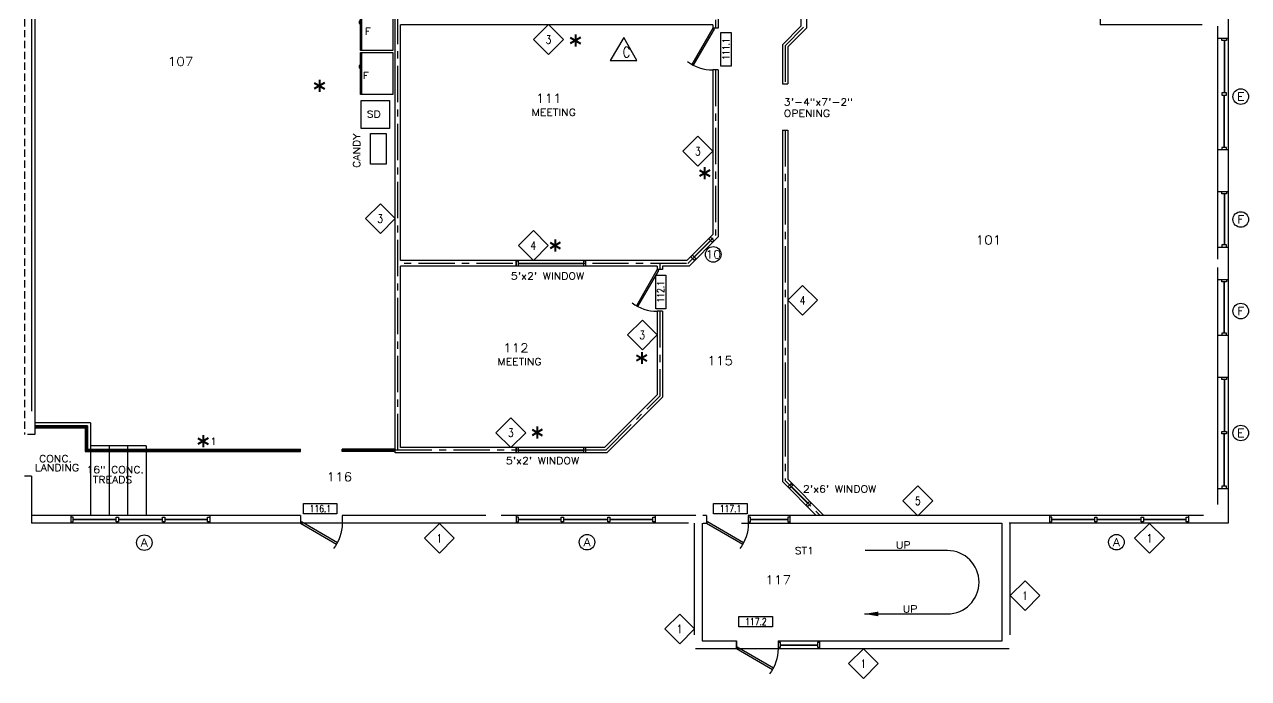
# Model space of a CAD drawing. Header units: inches. Extents: x -78 to 1037, y -1202 to 38.
# Drawn here: x -52 to 1004, y -1202 to -638 of the extents above; entities that cross this region are included whole.
import ezdxf
from ezdxf.enums import TextEntityAlignment as Align

# ---------------------------------------------------------------- set-up
doc = ezdxf.new("R2010")
doc.units = ezdxf.units.IN
doc.header["$MEASUREMENT"] = 0
doc.linetypes.add('CENTER', pattern=[2, 1.25, -0.25, 0.25, -0.25])
doc.linetypes.add('HIDDEN', pattern=[0.375, 0.25, -0.125])
doc.layers.get('0').update_dxf_attribs({"linetype": 'CONTINUOUS'})
for name, color, linetype in [('Architectural_Floor_Plan_Door', 175, 'CONTINUOUS'), ('Architectural_Floor_Plan_Fridge', 141, 'CONTINUOUS'), ('Architectural_Floor_Plan_Wall', 152, 'CONTINUOUS'), ('Architectural_Flr_Plan_HandRail', 40, 'CONTINUOUS'), ('Architectural_Plan_Center', 134, 'CENTER'), ('Architectural_Plan_Dim', 40, 'CONTINUOUS'), ('Architectural_Plan_Text1', 40, 'CONTINUOUS'), ('Architectural_Plan_WinSec', 40, 'CONTINUOUS'), ('Foundation_Plan_Dim', 40, 'CONTINUOUS'), ('L11', 11, 'CONTINUOUS'), ('L133', 133, 'CONTINUOUS'), ('L4', 150, 'CONTINUOUS'), ('TEXT', 150, 'CONTINUOUS'), ('TEXT2', 94, 'CONTINUOUS')]:
    doc.layers.add(name, color=color, linetype=linetype)
doc.styles.add('ROMANS-115', font='romans.shx', dxfattribs={"width": 1.15})
doc.styles.add('ROMANS-80', font='romans.shx', dxfattribs={"width": 0.8})
doc.styles.add('ROMANS80', font='romans.shx', dxfattribs={"width": 0.8})

# ---------------------------------------------------------------- blocks, each defined once
blk = doc.blocks.new('Door - Right Hung 36 in.')
blk.add_lwpolyline([(-0.8, -1.3), (0, 0), (-31.2, 18), (-31.9, 16.7)], close=True)
blk.add_arc((0, 0), 36, 142.6899, 180)
blk = doc.blocks.new('Refrigerator-2 door - 36 in top')
for p, q in [((0, -26.999999), (36, -26.999999)), ((11, -27.999999), (11, -28.999999)), ((11, -28.999999), (13, -28.999999)), ((12, -26.999999), (12, -28.999999)), ((13, -28.999999), (13, -27.999999))]:
    blk.add_line(p, q)
blk.add_lwpolyline([(0, -27.999999), (0, 0), (36, 0), (36, -27.999999)], close=True)
blk = doc.blocks.new('Door - Left Hung 36 in.')
blk.add_lwpolyline([(0.8, -1.3), (0, 0), (31.2, 18), (31.9, 16.7)], close=True)
blk.add_arc((0, 0), 36, 0, 37.3101)
blk = doc.blocks.new('windowplan')
at = {"layer": 'Architectural_Plan_WinSec'}
for p, q in [((2, 2.1875), (34, 2.1875)), ((2, 1.8125), (34, 1.8125))]:
    blk.add_line(p, q, dxfattribs=at)
for points in [[(0, 0), (2, 0), (2, 4), (0, 4)], [(0, 0), (2, 0), (2, 4), (0, 4)], [(34, 0), (36, 0), (36, 4), (34, 4)]]:
    blk.add_lwpolyline(points, close=True, dxfattribs=at)
blk = doc.blocks.new('Wall Number')
at = {"color": 5}
blk.add_lwpolyline([(-21.4, -21.4), (0, 0), (-21.4, 21.4), (-42.9, 0)], close=True, dxfattribs=at)
at = {"layer": 'TEXT2', "style": 'ROMANS80', "width": 0.8}
blk.add_attdef('WALL', text='', height=12, dxfattribs=at).set_placement((-21.6, -0.1), align=Align.MIDDLE)
blk = doc.blocks.new('DOOR2')
at = {"layer": 'L4'}
for p, q in [((0, 13.2), (43.3, 13.2)), ((0, 0), (0, 13.2)), ((43.3, 0), (0, 0)), ((43.3, 13.2), (43.3, 0))]:
    blk.add_line(p, q, dxfattribs=at)
at = {"layer": 'L4', "style": 'ROMANS80', "width": 0.8}
blk.add_attdef('DOOR', text='', height=9, dxfattribs=at).set_placement((21.9, 6.7), align=Align.MIDDLE)
blk = doc.blocks.new('Window')
at = {"layer": 'L11'}
blk.add_circle((0.4356, 0.3589), 0.0609, dxfattribs=at)
at = {"layer": 'L133', "style": 'ROMANS-80', "width": 1.15}
blk.add_attdef('WINDOW', text='', height=0.0625, dxfattribs=at).set_placement((0.4356, 0.3589), align=Align.MIDDLE)
blk = doc.blocks.new('Rev')
at = {"color": 4}
blk.add_lwpolyline([(1.243, 0.24), (1.083, -0.036), (1.402, -0.036)], close=True, dxfattribs=at)
at = {"layer": 'TEXT', "style": 'ROMANS-80', "width": 0.8}
blk.add_attdef('REV', text='', height=0.125, dxfattribs=at).set_placement((1.242, 0.062), align=Align.MIDDLE)
for p in [(1.578, -0.06), (4.494, -0.06)]:
    blk.add_attdef('REV', text='', height=0.125, dxfattribs=at).set_placement(p, align=Align.BOTTOM_LEFT)

msp = doc.modelspace()

# ---------------------------------------------------------------- hatches: boundary and pattern name
at = {"layer": 'Architectural_Flr_Plan_HandRail'}
h = msp.add_hatch(dxfattribs=at)
h.set_pattern_fill('ANSI31', color=256, style=0)
h.paths.add_polyline_path([(-28.1, -983.8), (-43.1, -983.8), (-43.1, -985.8), (-28.1, -985.8)])
h.paths.add_polyline_path([(2.2, -983.8), (-28.1, -983.8), (-28.1, -985.8), (0.2, -985.8), (0.2, -1004.8), (4.9, -1004.8), (4.9, -1003.8), (2.2, -1003.8)])
h.paths.add_polyline_path([(4.9, -1004.8), (0.2, -1004.8), (0.2, -1005.8), (4.9, -1005.8)])
h.paths.add_polyline_path([(20.9, -1003.8), (4.9, -1003.8), (4.9, -1004.8), (20.9, -1004.8)])
h.paths.add_polyline_path([(20.9, -1004.8), (4.9, -1004.8), (4.9, -1005.8), (20.9, -1005.8)])
h.paths.add_polyline_path([(36.9, -1003.8), (20.9, -1003.8), (20.9, -1004.8), (36.9, -1004.8)])
h.paths.add_polyline_path([(36.9, -1004.8), (20.9, -1004.8), (20.9, -1005.8), (36.9, -1005.8)])
h.paths.add_polyline_path([(52.9, -1003.8), (36.9, -1003.8), (36.9, -1004.8), (52.9, -1004.8)])
h.paths.add_polyline_path([(52.9, -1004.8), (36.9, -1004.8), (36.9, -1005.8), (52.9, -1005.8)])
h.paths.add_polyline_path([(156.9, -1003.8), (52.9, -1003.8), (52.9, -1004.8), (156.9, -1004.8)])
h.paths.add_polyline_path([(156.9, -1004.8), (52.9, -1004.8), (52.9, -1005.8), (156.9, -1005.8)])
h.paths.add_polyline_path([(185.9, -1003.8), (156.9, -1003.8), (156.9, -1004.8), (185.9, -1004.8)])
h.paths.add_polyline_path([(185.9, -1004.8), (156.9, -1004.8), (156.9, -1005.8), (185.9, -1005.8)])
h = msp.add_hatch(dxfattribs=at)
h.set_pattern_fill('ANSI31', color=256, style=0)
h.paths.add_polyline_path([(267.7, -1003.8), (221.9, -1003.8), (221.9, -1004.8), (267.7, -1004.8)])
h.paths.add_polyline_path([(267.7, -1004.8), (221.9, -1004.8), (221.9, -1005.8), (267.7, -1005.8)])

# ---------------------------------------------------------------- linework, layer by layer
at = {"layer": 'Architectural_Floor_Plan_Fridge'}
for points in [[(262.6, -727.5), (238.4, -727.5), (238.4, -703.3), (262.6, -703.3)], [(259.9, -758.3), (246.3, -758.3), (246.3, -731.8), (259.9, -731.8)]]:
    msp.add_lwpolyline(points, close=True, dxfattribs=at)
at = {"layer": 'Architectural_Floor_Plan_Wall', "linetype": 'HIDDEN', "ltscale": 25}
for p, q in [((-52.1, -370.8), (-52.1, -991.2)), ((-43.1, -991.2), (-52.1, -991.2)), ((-46.1, -1027.2), (-52.1, -1027.2))]:
    msp.add_line(p, q, dxfattribs=at)
at = {"layer": 'Architectural_Floor_Plan_Wall'}
for p, q in [((-43.1, -370.8), (-43.1, -991.2)), ((267.7, -1007.1), (267.7, -374.2)), ((-46.1, -381.4), (-46.1, -971.1)), ((985.9, -419.8), (985.9, -1067.8)), ((875.6, -446.3), (875.6, -638.3)), ((617.6, -466.8), (617.6, -639.4)), ((622.3, -468.8), (622.3, -641)), ((546.3, -531.6), (546.3, -641.2)), ((541.6, -638.1), (272.2, -638.1)), ((272.2, -841.3), (272.2, -638.1)), ((541.6, -638.1), (541.6, -641.1)), ((546.3, -641.1), (541.6, -641.1)), ((601.6, -655.4), (617.6, -639.4)), ((606.2, -657.2), (622.3, -641)), ((963.7, -638.2), (875.6, -638.2)), ((976.9, -639.4), (976.9, -840.2)), ((976.9, -649.8), (985.9, -649.8)), ((601.6, -655.4), (601.6, -689.1)), ((606.2, -657.2), (606.2, -689.1)), ((546.3, -677.1), (541.6, -677.1)), ((541.6, -677.2), (541.6, -819)), ((546.3, -677.1), (546.3, -821)), ((601.6, -689.1), (606.2, -689.1)), ((601.6, -729.1), (601.6, -1031.8)), ((601.6, -729.1), (606.2, -729.1)), ((606.2, -729.1), (606.2, -1029.9)), ((976.9, -745.8), (985.9, -745.8)), ((976.9, -781.8), (985.9, -781.8)), ((519.2, -841.3), (541.6, -819)), ((521.2, -846.1), (546.3, -821)), ((539.5, -821.1), (542.8, -824.4)), ((976.9, -829.8), (985.9, -829.8)), ((519.2, -841.3), (272.2, -841.3)), ((372.1, -846.1), (372.1, -841.3)), ((432.1, -846.1), (432.1, -841.3)), ((522.5, -838.1), (525.9, -841.4)), ((272.2, -1002.6), (272.2, -846.1)), ((493.7, -846.1), (272.2, -846.1)), ((493.7, -846.1), (493.7, -849.1)), ((498.2, -849.1), (493.7, -849.1)), ((498.2, -846.1), (498.2, -849.1)), ((521.2, -846.1), (498.2, -846.1)), ((976.9, -847.4), (976.9, -1051.7)), ((976.9, -857.8), (985.9, -857.8)), ((498.2, -885.1), (493.7, -885.1)), ((493.7, -885.1), (493.7, -957.2)), ((498.2, -885.1), (498.2, -959.1)), ((976.9, -905.8), (985.9, -905.8)), ((976.9, -941.8), (985.9, -941.8)), ((448.3, -1002.6), (493.7, -957.2)), ((450.2, -1007.1), (498.2, -959.1)), ((4.9, -981.1), (-43.1, -981.1)), ((4.9, -981.1), (4.9, -1061.1)), ((52.9, -1001.1), (4.9, -1001.1)), ((20.9, -1001.1), (20.9, -1061.1)), ((36.9, -1001.1), (36.9, -1061.1)), ((52.9, -1001.1), (52.9, -1061.1)), ((448.3, -1002.6), (272.2, -1002.6)), ((372.1, -1007.1), (372.1, -1002.6)), ((432.1, -1007.1), (432.1, -1002.6)), ((450.2, -1007.1), (267.7, -1007.1)), ((-46.1, -1027.2), (-46.1, -1061.1)), ((601.6, -1031.8), (630.8, -1061.1)), ((606.2, -1029.9), (637.3, -1061.1)), ((606.2, -1036.5), (609.5, -1033.2)), ((976.9, -1037.8), (985.9, -1037.8)), ((623.2, -1053.5), (626.5, -1050.2)), ((185.9, -1061.1), (-46.1, -1061.1)), ((-46.1, -1061.3), (-46.1, -1067.8)), ((-12.1, -1061.1), (-12.1, -1067.8)), ((-12.1, -1061.3), (-12.1, -1067.8)), ((107.9, -1061.1), (107.9, -1067.8)), ((185.9, -1061.1), (185.9, -1067.8)), ((345.8, -1061.1), (221.9, -1061.1)), ((221.9, -1061.1), (221.9, -1067.8)), ((526.8, -1061.1), (359.1, -1061.1)), ((371.9, -1061.1), (371.9, -1067.8)), ((371.9, -1061.3), (371.9, -1067.8)), ((491.9, -1061.1), (491.9, -1067.8)), ((536.2, -1061.1), (533.1, -1061.1)), ((536.2, -1061.1), (536.2, -1067.8)), ((572.2, -1061.1), (572.2, -1067.8)), ((964.8, -1061.1), (572.2, -1061.1)), ((608.2, -1067.8), (608.2, -1061.1)), ((831.9, -1061.1), (831.9, -1067.8)), ((831.9, -1061.3), (831.9, -1067.8)), ((951.9, -1061.1), (951.9, -1067.8)), ((520.7, -1067.8), (-46.1, -1067.8)), ((525.9, -1163.8), (525.9, -1067.8)), ((532.4, -1067.8), (532.4, -1169.1)), ((533.2, -1067.8), (536.2, -1067.8)), ((566.2, -1067.8), (790.7, -1067.8)), ((791.2, -1169.1), (791.2, -1067.8)), ((985.9, -1067.8), (797.2, -1067.8)), ((797.9, -1163.8), (797.9, -1067.8)), ((532.4, -1169.1), (561.9, -1169.1)), ((561.9, -1169.1), (561.9, -1175.8)), ((561.9, -1175.8), (561.9, -1169.3)), ((597.9, -1169.1), (597.9, -1175.8)), ((597.9, -1169.1), (791.2, -1169.1)), ((633.9, -1175.8), (633.9, -1169.3)), ((526.7, -1175.8), (797.2, -1175.8))]:
    msp.add_line(p, q, dxfattribs=at)
at = {"layer": 'Architectural_Flr_Plan_HandRail'}
for p, q in [((2.2, -983.8), (-43.1, -983.8)), ((-43.1, -983.8), (-43.1, -985.8)), ((0.2, -985.8), (-43.1, -985.8)), ((0.2, -985.8), (0.2, -1005.8)), ((2.2, -983.8), (2.2, -1003.8)), ((0.2, -1005.8), (185.9, -1005.8)), ((2.2, -1003.8), (185.9, -1003.8)), ((185.9, -1005.8), (185.9, -1003.8)), ((221.9, -1005.8), (221.9, -1003.8)), ((267.7, -1003.8), (221.9, -1003.8)), ((267.7, -1005.8), (221.9, -1005.8)), ((267.7, -1005.8), (267.7, -1003.8))]:
    msp.add_line(p, q, dxfattribs=at)
at = {"layer": 'Architectural_Plan_Center', "ltscale": 25}
for p, q in [((269.9, -1004.8), (269.9, -371.8)), ((543.9, -533.8), (543.9, -641.2)), ((603.9, -656.2), (619.9, -640.2)), ((603.9, -656.2), (603.9, -689.1)), ((543.9, -677.1), (543.9, -819.7)), ((603.9, -729.1), (603.9, -1030.8)), ((519.9, -843.8), (543.9, -819.8)), ((519, -843.8), (269.9, -843.8)), ((495.9, -843.8), (495.9, -849.1)), ((495.9, -885.1), (495.9, -958.1)), ((449.2, -1004.8), (495.9, -958.1)), ((185.9, -1004.8), (0.3, -1004.8)), ((449.2, -1004.8), (221.9, -1004.8)), ((603.9, -1030.8), (634.2, -1061.1))]:
    msp.add_line(p, q, dxfattribs=at)
at = {"layer": 'Architectural_Plan_Dim'}
for p, q in [((743.9, -1091.3), (672.9, -1091.3)), ((672.3, -1145.9), (743.9, -1145.9))]:
    msp.add_line(p, q, dxfattribs=at)
msp.add_arc((743.9, -1118.6), 27.3, 270, 90, dxfattribs=at)
msp.add_solid([(684.3, -1147.9), (684.3, -1143.9), (672.3, -1145.9)], dxfattribs=at)
at = {"layer": 'Architectural_Plan_WinSec'}
for p, q in [((982.5, -651.8), (982.5, -696.8)), ((982.9, -651.8), (982.9, -696.8)), ((982.5, -743.8), (982.5, -698.8)), ((982.9, -743.8), (982.9, -698.8)), ((982.5, -783.8), (982.5, -827.8)), ((982.9, -783.8), (982.9, -827.8)), ((525.4, -838.1), (539.5, -824)), ((525.6, -838.4), (539.8, -824.2)), ((374.1, -843.6), (430.1, -843.6)), ((374.1, -844), (430.1, -844)), ((982.5, -903.8), (982.5, -859.8)), ((982.9, -903.8), (982.9, -859.8)), ((982.5, -943.8), (982.5, -988.8)), ((982.9, -943.8), (982.9, -988.8)), ((982.5, -1035.8), (982.5, -990.8)), ((982.9, -1035.8), (982.9, -990.8)), ((374.1, -1004.6), (430.1, -1004.6)), ((374.1, -1005), (430.1, -1005)), ((609.2, -1036.4), (623.3, -1050.5)), ((609.5, -1036.1), (623.6, -1050.2)), ((26.9, -1064.4), (-10.1, -1064.4)), ((26.9, -1064.7), (-10.1, -1064.7)), ((66.9, -1064.4), (28.9, -1064.4)), ((66.9, -1064.7), (28.9, -1064.7)), ((105.9, -1064.4), (68.9, -1064.4)), ((105.9, -1064.7), (68.9, -1064.7)), ((410.9, -1064.4), (373.9, -1064.4)), ((410.9, -1064.7), (373.9, -1064.7)), ((450.9, -1064.4), (412.9, -1064.4)), ((450.9, -1064.7), (412.9, -1064.7)), ((489.9, -1064.4), (452.9, -1064.4)), ((489.9, -1064.7), (452.9, -1064.7)), ((870.9, -1064.4), (833.9, -1064.4)), ((870.9, -1064.7), (833.9, -1064.7)), ((910.9, -1064.4), (872.9, -1064.4)), ((910.9, -1064.7), (872.9, -1064.7)), ((949.9, -1064.4), (912.9, -1064.4)), ((949.9, -1064.7), (912.9, -1064.7)), ((599.9, -1172.4), (631.9, -1172.4)), ((599.9, -1172.7), (631.9, -1172.7))]:
    msp.add_line(p, q, dxfattribs=at)
for points in [[(984.7, -649.8), (984.7, -651.8), (980.7, -651.8), (980.7, -649.8)], [(984.7, -649.8), (984.7, -651.8), (980.7, -651.8), (980.7, -649.8)], [(984.7, -698.8), (984.7, -696.8), (980.7, -696.8), (980.7, -698.8)], [(984.7, -698.8), (984.7, -696.8), (980.7, -696.8), (980.7, -698.8)], [(984.7, -745.8), (984.7, -743.8), (980.7, -743.8), (980.7, -745.8)], [(984.7, -745.8), (984.7, -743.8), (980.7, -743.8), (980.7, -745.8)], [(984.7, -781.8), (984.7, -783.8), (980.7, -783.8), (980.7, -781.8)], [(984.7, -781.8), (984.7, -783.8), (980.7, -783.8), (980.7, -781.8)], [(541.1, -825.5), (542.5, -824.1), (539.6, -821.3), (538.2, -822.7)], [(984.7, -829.8), (984.7, -827.8), (980.7, -827.8), (980.7, -829.8)], [(372.1, -845.8), (374.1, -845.8), (374.1, -841.8), (372.1, -841.8)], [(430.1, -845.8), (432.1, -845.8), (432.1, -841.8), (430.1, -841.8)], [(525.5, -841.1), (526.9, -839.7), (524.1, -836.8), (522.7, -838.2)], [(984.7, -857.8), (984.7, -859.8), (980.7, -859.8), (980.7, -857.8)], [(984.7, -905.8), (984.7, -903.8), (980.7, -903.8), (980.7, -905.8)], [(984.7, -905.8), (984.7, -903.8), (980.7, -903.8), (980.7, -905.8)], [(984.7, -941.8), (984.7, -943.8), (980.7, -943.8), (980.7, -941.8)], [(984.7, -941.8), (984.7, -943.8), (980.7, -943.8), (980.7, -941.8)], [(984.7, -988.8), (984.7, -990.8), (980.7, -990.8), (980.7, -988.8)], [(984.7, -988.8), (984.7, -990.8), (980.7, -990.8), (980.7, -988.8)], [(372.1, -1006.8), (374.1, -1006.8), (374.1, -1002.8), (372.1, -1002.8)], [(430.1, -1006.8), (432.1, -1006.8), (432.1, -1002.8), (430.1, -1002.8)], [(606.5, -1036.2), (607.9, -1037.6), (610.7, -1034.8), (609.3, -1033.4)], [(984.7, -1037.8), (984.7, -1035.8), (980.7, -1035.8), (980.7, -1037.8)], [(984.7, -1037.8), (984.7, -1035.8), (980.7, -1035.8), (980.7, -1037.8)], [(622.1, -1051.8), (623.5, -1053.2), (626.3, -1050.4), (624.9, -1049)], [(-12.1, -1066.6), (-10.1, -1066.6), (-10.1, -1062.6), (-12.1, -1062.6)], [(28.9, -1066.6), (26.9, -1066.6), (26.9, -1062.6), (28.9, -1062.6)], [(28.9, -1066.6), (26.9, -1066.6), (26.9, -1062.6), (28.9, -1062.6)], [(68.9, -1066.6), (66.9, -1066.6), (66.9, -1062.6), (68.9, -1062.6)], [(107.9, -1066.6), (105.9, -1066.6), (105.9, -1062.6), (107.9, -1062.6)], [(371.9, -1066.6), (373.9, -1066.6), (373.9, -1062.6), (371.9, -1062.6)], [(412.9, -1066.6), (410.9, -1066.6), (410.9, -1062.6), (412.9, -1062.6)], [(412.9, -1066.6), (410.9, -1066.6), (410.9, -1062.6), (412.9, -1062.6)], [(452.9, -1066.6), (450.9, -1066.6), (450.9, -1062.6), (452.9, -1062.6)], [(491.9, -1066.6), (489.9, -1066.6), (489.9, -1062.6), (491.9, -1062.6)], [(831.9, -1066.6), (833.9, -1066.6), (833.9, -1062.6), (831.9, -1062.6)], [(872.9, -1066.6), (870.9, -1066.6), (870.9, -1062.6), (872.9, -1062.6)], [(872.9, -1066.6), (870.9, -1066.6), (870.9, -1062.6), (872.9, -1062.6)], [(912.9, -1066.6), (910.9, -1066.6), (910.9, -1062.6), (912.9, -1062.6)], [(951.9, -1066.6), (949.9, -1066.6), (949.9, -1062.6), (951.9, -1062.6)], [(597.9, -1174.6), (599.9, -1174.6), (599.9, -1170.6), (597.9, -1170.6)], [(597.9, -1174.6), (599.9, -1174.6), (599.9, -1170.6), (597.9, -1170.6)], [(631.9, -1174.6), (633.9, -1174.6), (633.9, -1170.6), (631.9, -1170.6)]]:
    msp.add_lwpolyline(points, close=True, dxfattribs=at)

# ---------------------------------------------------------------- block references
at = {"layer": 'Architectural_Floor_Plan_Door', "rotation": 90}
for p in [(541.6, -641.1), (493.7, -849.1)]:
    msp.add_blockref('Door - Right Hung 36 in.', p, dxfattribs=at)
at = {"layer": 'Architectural_Floor_Plan_Door', "xscale": -1, "rotation": 180}
for p in [(185.9, -1067.8), (536.2, -1067.8), (561.9, -1175.8)]:
    msp.add_blockref('Door - Left Hung 36 in.', p, dxfattribs=at)
at = {"layer": 'Architectural_Floor_Plan_Fridge', "rotation": 270}
for p in [(265.7, -624.2), (265.7, -662.2)]:
    msp.add_blockref('Refrigerator-2 door - 36 in top', p, dxfattribs=at)
at = {"layer": 'Architectural_Plan_Dim', "xscale": 0.5999999998774584, "yscale": 0.5999999998774584, "zscale": 0.5999999998774584}
for p, values in [((412.8, -650.9), {'WALL': '3'}), ((541.6, -747.1), {'WALL': '3'}), ((267.7, -805.2), {'WALL': '3'}), ((399.7, -828.4), {'WALL': '4'}), ((631.9, -875.6), {'WALL': '4'}), ((493.7, -905.5), {'WALL': '3'}), ((380.3, -989.7), {'WALL': '3'}), ((731.3, -1048.4), {'WALL': '5'}), ((318.6, -1080.7), {'WALL': '1'}), ((931.1, -1080.7), {'WALL': '1'}), ((823.7, -1130.1), {'WALL': '1'}), ((525.9, -1158.8), {'WALL': '1'}), ((684.3, -1188.7), {'WALL': '1'})]:
    msp.add_blockref('Wall Number', p, dxfattribs=at).add_auto_attribs(values)
at = {"layer": 'Architectural_Plan_Dim'}
msp.add_blockref('windowplan', (572.2, -1066.4), dxfattribs=at)
at = {"layer": 'Architectural_Plan_Text1', "xscale": 0.667919999863492, "yscale": 0.667919999863492, "zscale": 0.667919999863492, "rotation": 90}
for p, values in [((557.3, -673.7), {'DOOR': '111.1'}), ((501.2, -882.9), {'DOOR': '112.1'})]:
    msp.add_blockref('DOOR2', p, dxfattribs=at).add_auto_attribs(values)
at = {"layer": 'Architectural_Plan_Text1'}
for name, p, xscale, yscale, zscale, values in [('Window', (948.8, -739.7), 110.3999999774586, 110.3999999774586, 110.3999999774586, {'WINDOW': 'E'}), ('Window', (948.8, -845.6), 110.3999999774586, 110.3999999774586, 110.3999999774586, {'WINDOW': 'F'}), ('Window', (493.9, -875.7), 110.3999999774586, 110.3999999774586, 110.3999999774586, {'WINDOW': '10'}), ('Window', (948.8, -924.5), 110.3999999774586, 110.3999999774586, 110.3999999774586, {'WINDOW': 'F'}), ('Window', (948.8, -1029.6), 110.3999999774586, 110.3999999774586, 110.3999999774586, {'WINDOW': 'E'}), ('DOOR2', (188.5, -1059.6), 0.6679199998636626, 0.6679199998636626, 0.6679199998636626, {'DOOR': '116.1'}), ('DOOR2', (542.2, -1059.6), 0.6679199998636626, 0.6679199998636626, 0.6679199998636626, {'DOOR': '117.1'}), ('Window', (3.2, -1124.1), 110.3999999774586, 110.3999999774586, 110.3999999774586, {'WINDOW': 'A'}), ('Window', (385, -1123.7), 110.3999999774586, 110.3999999774586, 110.3999999774586, {'WINDOW': 'A'}), ('Window', (841.6, -1123.7), 110.3999999774586, 110.3999999774586, 110.3999999774586, {'WINDOW': 'A'}), ('DOOR2', (564.1, -1157), 0.6679199998636626, 0.6679199998636626, 0.6679199998636626, {'DOOR': '117.2'})]:
    msp.add_blockref(name, p, dxfattribs=dict(at, xscale=xscale, yscale=yscale, zscale=zscale)).add_auto_attribs(values)
at = {"layer": 'Foundation_Plan_Dim'}
ref = msp.add_blockref('Rev', (375.2, -666.3), dxfattribs=dict(at, xscale=71.99999998529911, yscale=71.99999998529911, zscale=71.99999998529911))
ref.add_attrib('REV', ' C', dxfattribs={"layer": 'TEXT', "height": 9, "style": 'ROMANS-80', "width": 0.8}).set_placement((464.6, -661.8), align=Align.MIDDLE)

# ---------------------------------------------------------------- texts
at = {"layer": 'Architectural_Flr_Plan_HandRail', "style": 'ROMANS-115', "width": 1.15}
for s, p in [('CONC.', (-39.5, -1015.2)), ('LANDING', (-43.1, -1022.8)), ('16" CONC. ', (1.3, -1024.7)), ('TREADS', (6.9, -1033.3))]:
    msp.add_text(s, height=6, dxfattribs=at).set_placement(p)
at = {"layer": 'Architectural_Plan_Dim', "style": 'ROMANS-115', "width": 1.15}
for s, height, p in [('*', 18, (416, -664.5)), ('*', 18, (195.2, -703.7)), ('3\'-4"x7\'-2"', 6, (602.8, -707.7)), ('OPENING', 6, (602.8, -717.4)), ('*', 18, (527.4, -778.8)), ('*', 18, (398.5, -841.2)), ("5'x2' WINDOW", 6, (367.4, -857.7)), ('*', 18, (473.2, -938.2)), ('*', 18, (94.9, -1009.8)), ('*', 18, (383, -1002.4)), ("5'x2' WINDOW", 6, (363.1, -1016.7)), ("2'x6' WINDOW", 6, (619.3, -1041.3)), ('UP', 6, (699.5, -1089.6)), ('UP', 6, (705.3, -1144.6))]:
    msp.add_text(s, height=height, dxfattribs=at).set_placement(p)
at = {"layer": 'Architectural_Plan_Text1', "style": 'ROMANS-115', "width": 1.15}
for s, p in [('F', (241.4, -646.9)), ('F', (239.7, -684.9)), ('SD', (243.1, -718.2)), ('MEETING', (385.3, -716.7)), ('MEETING', (355.8, -931.4)), ('1', (108.1, -1000.1)), ('ST1', (612.2, -1094.3))]:
    msp.add_text(s, height=6, dxfattribs=at).set_placement(p)
at = {"layer": 'Architectural_Plan_Text1', "color": 71, "style": 'ROMANS-115', "width": 1.15}
for s, p in [('107', (71.5, -673.5)), ('111', (389, -705.3)), ('101', (768.2, -827.4)), ('112', (360.6, -920.4)), ('115', (536.8, -931.4)), ('116', (208.4, -1031.5)), ('117', (586.8, -1120.3))]:
    msp.add_text(s, height=7.5, dxfattribs=at).set_placement(p)
at = {"layer": 'Architectural_Plan_Text1', "style": 'ROMANS-115', "width": 1.15}
msp.add_text('CANDY', height=6, rotation=90, dxfattribs=at).set_placement((237.5, -761.5))

doc.saveas('drawing.dxf')
